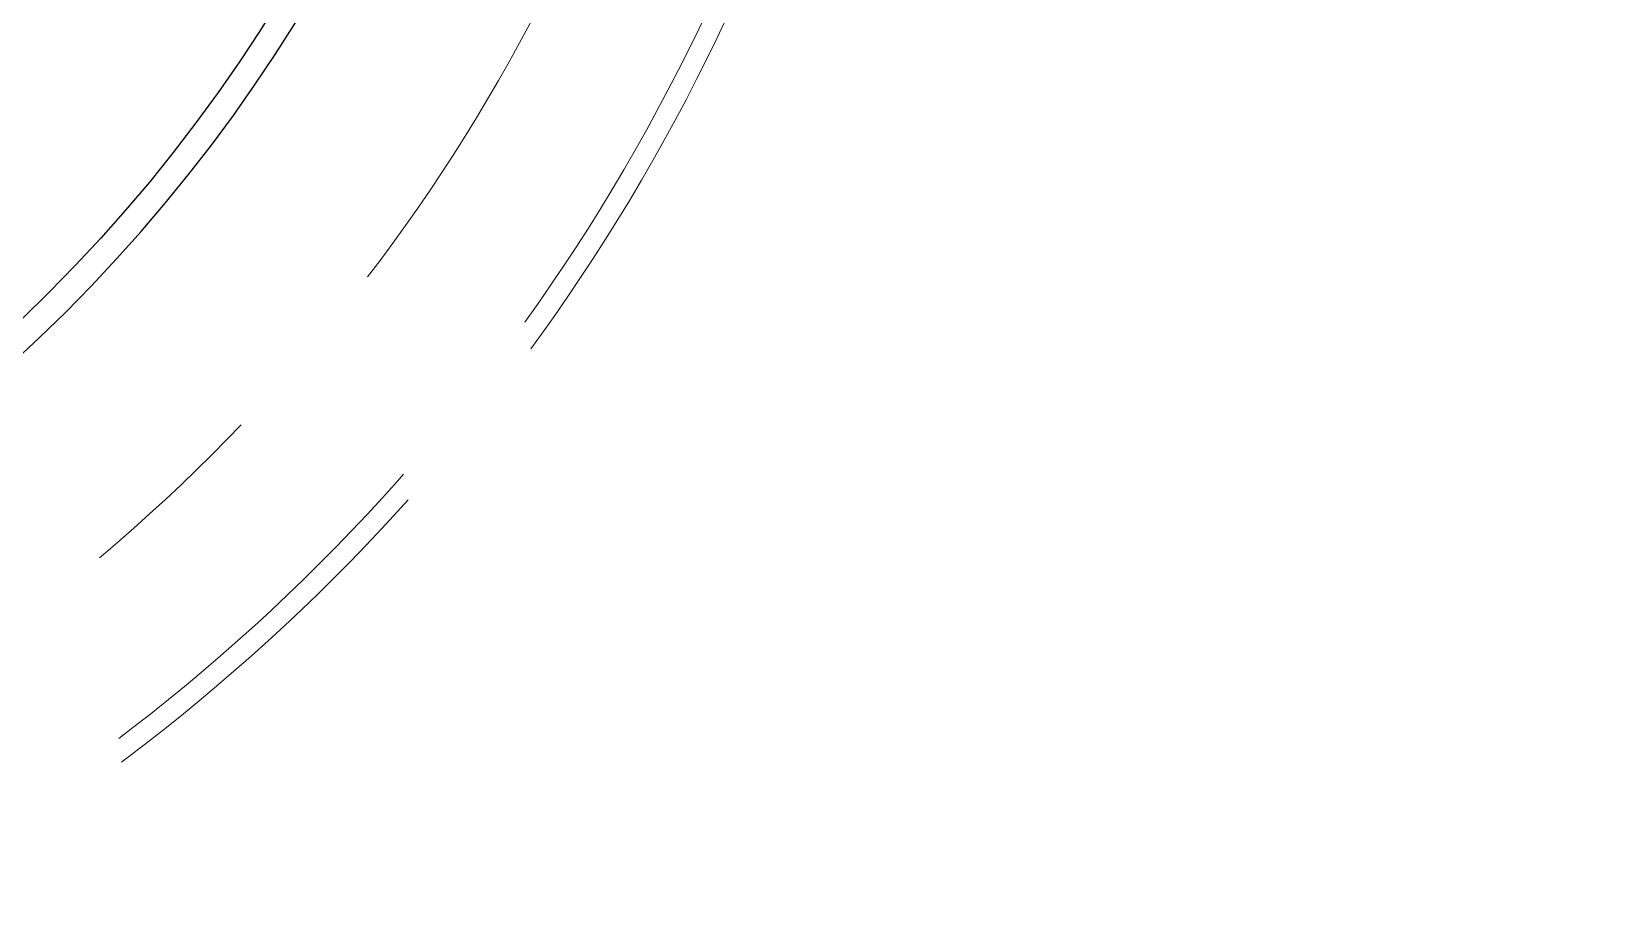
# Model space of a CAD drawing. Header units: millimetres. Extents: x -16130 to 36813, y -8099 to 27484.
# Drawn here: x 30197.7 to 30352.6, y 15763 to 15847.8 of the extents above; entities that cross this region are included whole.
import ezdxf

# ---------------------------------------------------------------- set-up
doc = ezdxf.new("R2010")
doc.units = ezdxf.units.MM
doc.header["$LTSCALE"] = 6
doc.linetypes.add('CENTER2', pattern=[28.575, 19.05, -3.175, 3.175, -3.175])
doc.linetypes.add('HIDDEN', pattern=[9.525, 6.35, -3.175])
doc.layers.add('04_HIDDEN', color=2, linetype='HIDDEN', lineweight=13)
doc.layers.add('05_CENTER', color=4, linetype='CENTER2', lineweight=13)

# ---------------------------------------------------------------- blocks, each defined once
blk = doc.blocks.new('A$C48F43CDD_1_1')
at = {"color": 0}
for centre, radius, start, end in [((0, 0), 665, 270.60954, 89.39046), ((0.03, 0), 155, 272.4667, 87.5333)]:
    blk.add_arc(centre, radius, start, end, dxfattribs=at)
at = {"layer": '04_HIDDEN'}
for radius, start, end in [(655, 270.61895, 89.38105), (605, 270.85804, 89.14196), (603, 270.85804, 89.14196), (192, 272.6531, 87.3469), (190, 272.6467, 87.371)]:
    blk.add_arc((0, 0), radius, start, end, dxfattribs=at)
at = {"layer": '05_CENTER'}
blk.add_arc((0, 0), 635, 273.44627, 86.55373, dxfattribs=at)
blk = doc.blocks.new('A$C20874801_1_1')
blk.add_circle((0, 0), 152.5)
at = {"layer": '05_CENTER'}
blk.add_circle((0, 0), 175, dxfattribs=at)
blk = doc.blocks.new('A$C286F13D5_1_1')
blk.add_circle((0, 0), 152.5)
at = {"layer": '05_CENTER'}
blk.add_circle((0, 0), 175, dxfattribs=at)

msp = doc.modelspace()

# ---------------------------------------------------------------- block references
for name in ['A$C20874801_1_1', 'A$C286F13D5_1_1', 'A$C48F43CDD_1_1']:
    msp.add_blockref(name, (30091.55559, 15930.15458))

doc.saveas('drawing.dxf')
